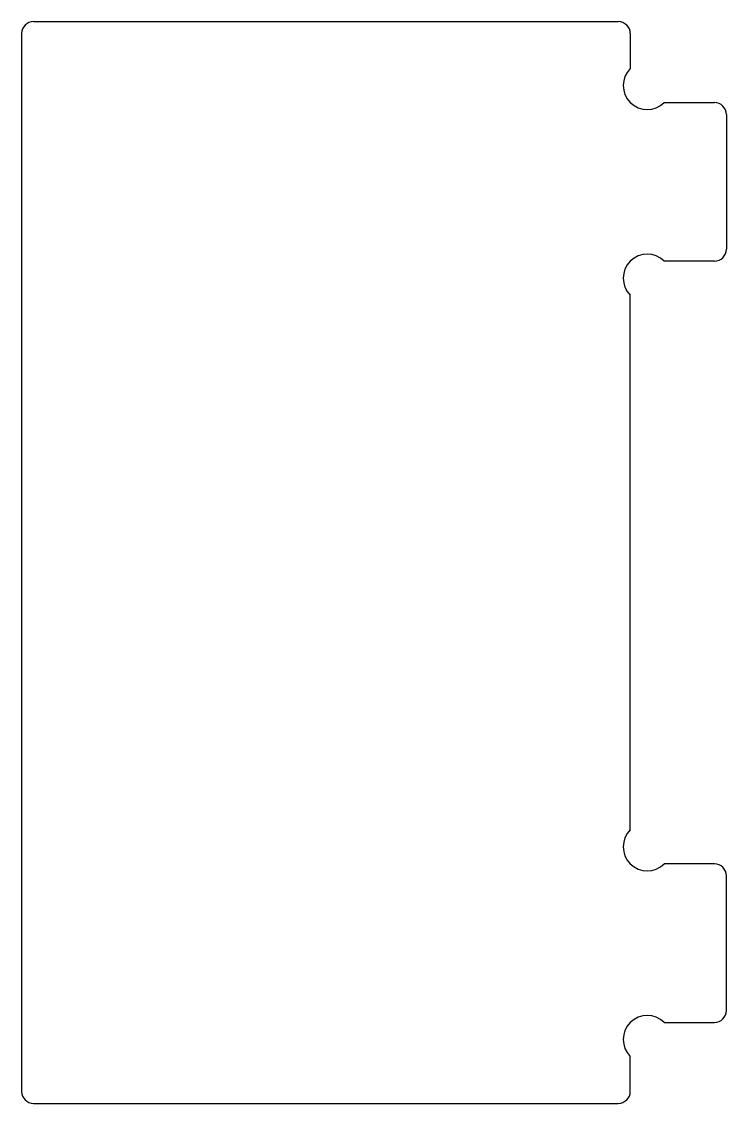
# Model space of a CAD drawing. Header units: millimetres. Extents: x 7 to 95, y 0 to 135.
import ezdxf

# ---------------------------------------------------------------- set-up
doc = ezdxf.new("R2010")
doc.units = ezdxf.units.MM

msp = doc.modelspace()

# ---------------------------------------------------------------- linework, layer by layer
at = {"color": 7, "linetype": 'Continuous', "lineweight": 25}
for p, q in [((8.98, 135), (81.98, 135)), ((7.48, 133.5), (7.48, 1.5)), ((83.48, 133.5), (83.48, 129.14)), ((87.72, 124.9), (93.98, 124.9)), ((95.48, 123.4), (95.48, 106.6)), ((93.98, 105.1), (87.72, 105.1)), ((83.48, 34.14), (83.48, 100.86)), ((93.98, 29.9), (87.72, 29.9)), ((95.48, 11.6), (95.48, 28.4)), ((87.72, 10.1), (93.98, 10.1)), ((83.48, 1.5), (83.48, 5.86)), ((8.98, 0), (81.98, 0))]:
    msp.add_line(p, q, dxfattribs=at)
for centre, radius, start, end in [((8.98, 133.5), 1.5, 90, 180), ((81.98, 133.5), 1.5, 0, 90), ((85.6, 127.02), 3, 135, 315), ((93.98, 123.4), 1.5, 0, 90), ((85.6, 102.98), 3, 45, 225), ((93.98, 106.6), 1.5, 270, 360), ((85.6, 32.02), 3, 135, 315), ((93.98, 28.4), 1.5, 0, 90), ((85.6, 7.98), 3, 45, 225), ((93.98, 11.6), 1.5, 270, 0), ((8.98, 1.5), 1.5, 180, 270), ((81.98, 1.5), 1.5, 270, 0)]:
    msp.add_arc(centre, radius, start, end, dxfattribs=at)

doc.saveas('drawing.dxf')
